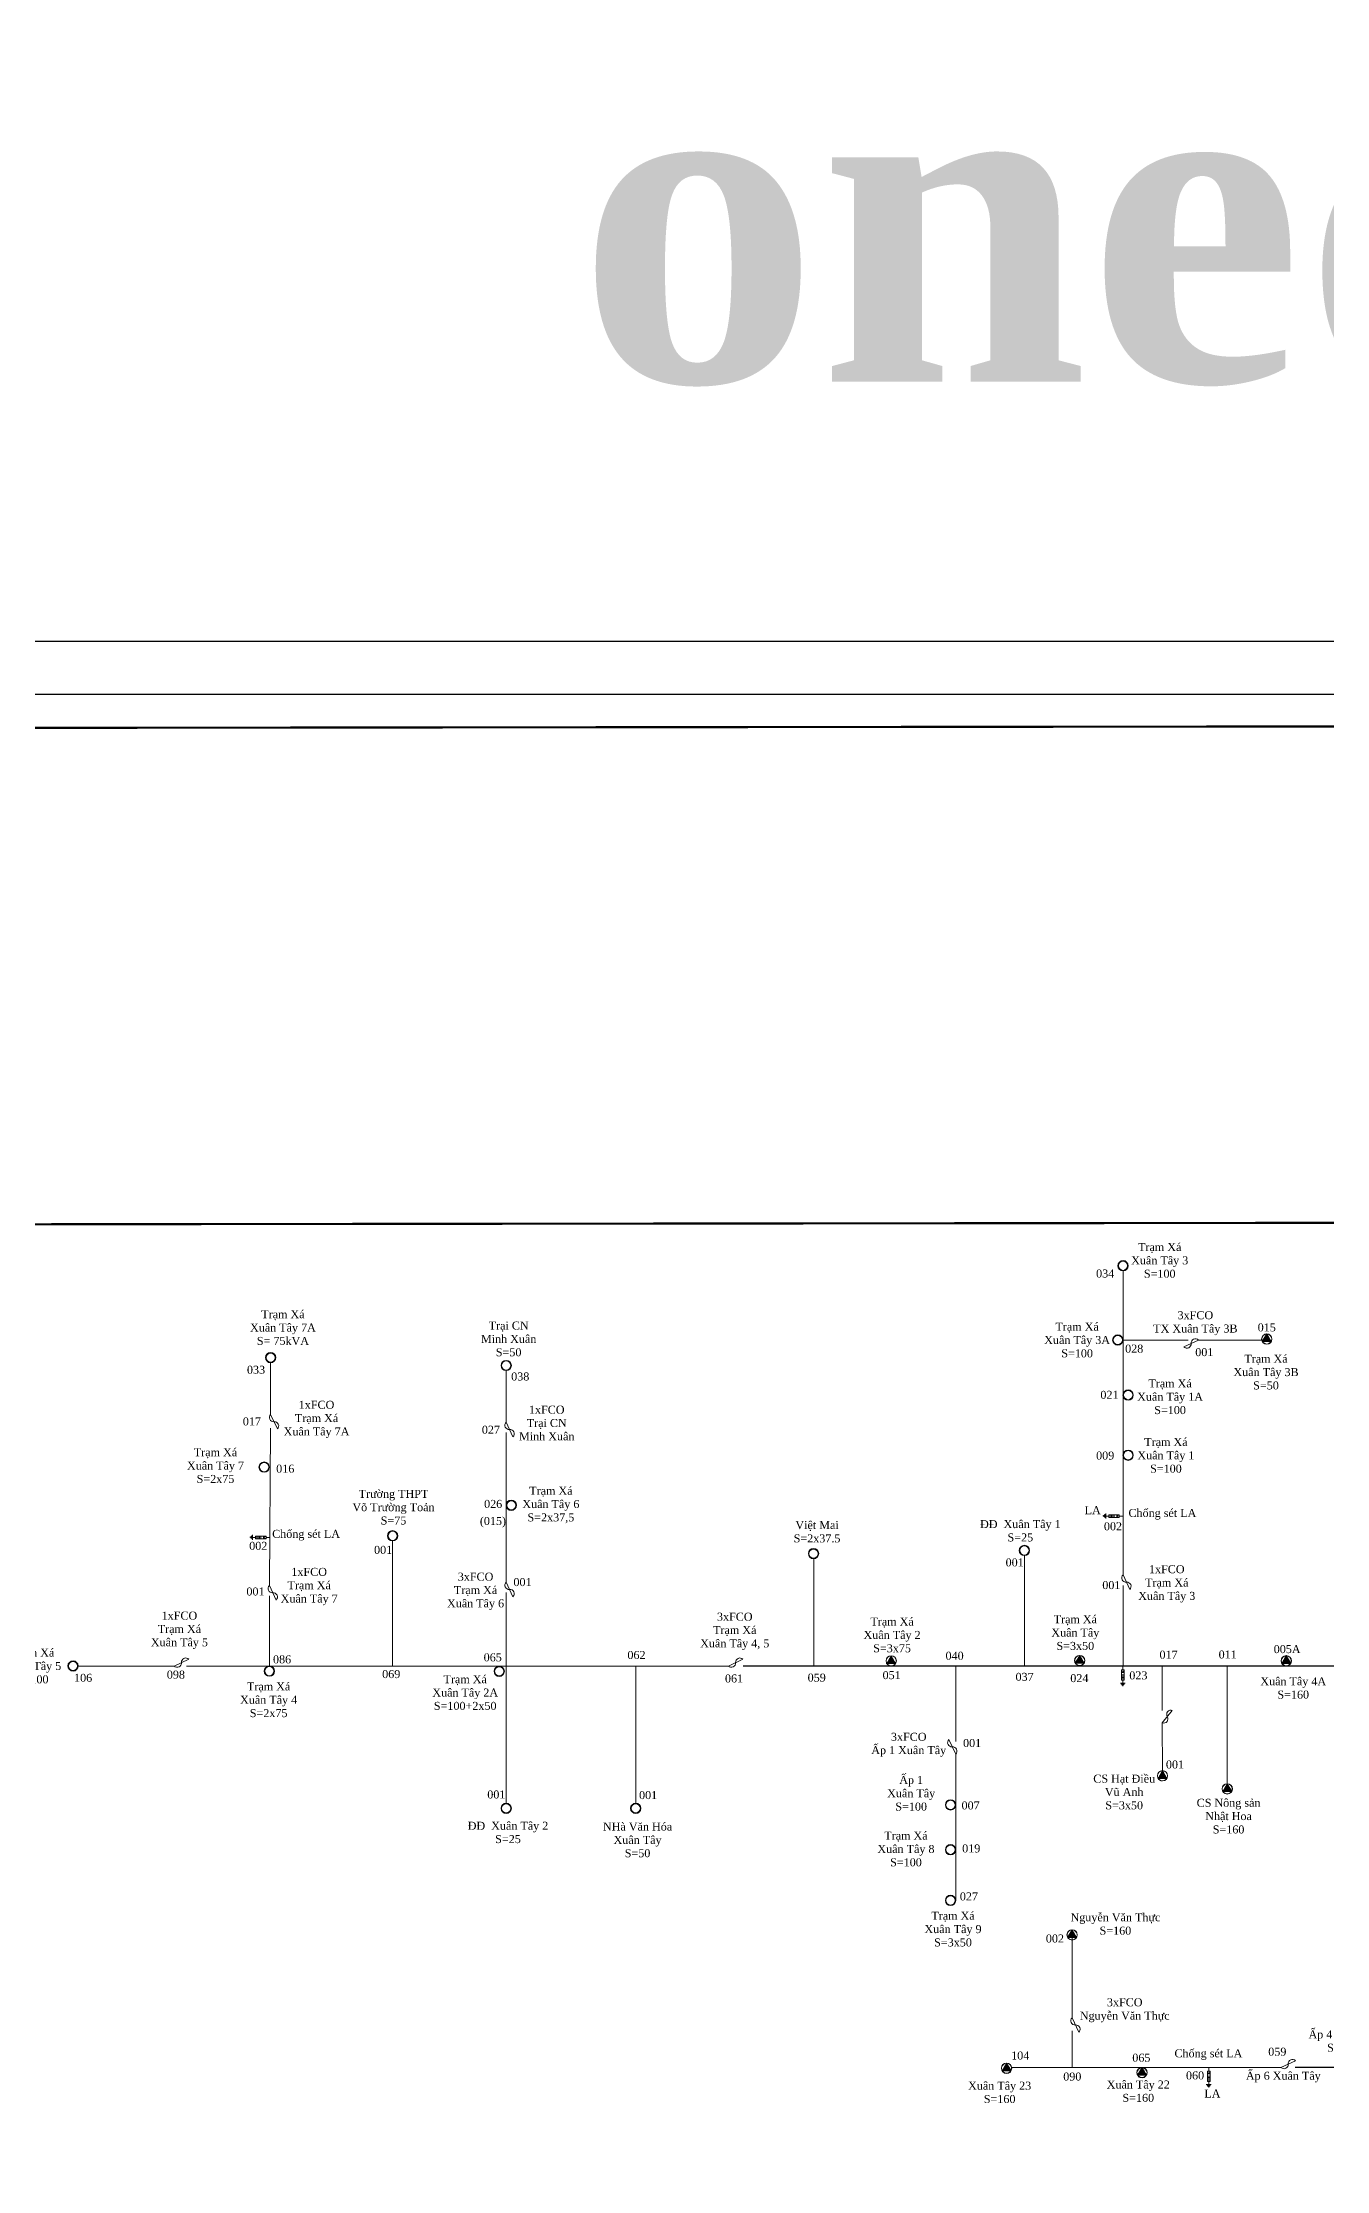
# Model space of a CAD drawing. Header units: inches. Extents: x 4393 to 9189, y -189 to 2360.
# Drawn here: x 8186.6 to 8306.9, y 771.9 to 971.3 of the extents above; entities that cross this region are included whole.
import ezdxf
from ezdxf.enums import TextEntityAlignment as Align

# ---------------------------------------------------------------- set-up
doc = ezdxf.new("R2010")
doc.units = ezdxf.units.IN
doc.header["$MEASUREMENT"] = 0
doc.linetypes.add('DASHED', pattern=[0.75, 0.5, -0.25])
for name, color, linetype, lineweight in [('Day 22kV', 1, 'Continuous', 25), ('Khung', 7, 'Continuous', 20), ('TBA', 5, 'Continuous', 18), ('Text', 7, 'Continuous', 15), ('Thiet bi', 3, 'Continuous', 18)]:
    doc.layers.add(name, color=color, linetype=linetype, lineweight=lineweight)
doc.styles.add('TimeNRoman', font='times.ttf')

# ---------------------------------------------------------------- blocks, each defined once
blk = doc.blocks.new('TBA 1P')
h = blk.add_hatch(color=4)
h.set_gradient(color1=(0, 0, 255), one_color=1, tint=1, name='SPHERICAL')
h.paths.add_polyline_path([(0.8, 0.8, 1), (-0.8, 0.8, 1)])
h.paths.add_polyline_path([(-0.77, 0.8, -1), (0.77, 0.8, -1)], flags=16)
at = {"color": 0}
for radius in [0.8, 0.769, 0.759, 0.759, 0.748, 0.737, 0.726, 0.715]:
    blk.add_circle((0, 0.8), radius, dxfattribs=at)
blk = doc.blocks.new('FCO')
at = {"color": 0}
blk.add_lwpolyline([(0, 0, 0.707499), (1.13, 0.53, -0.707499), (2.26, 1.05, -5.301682)], format="xyb", dxfattribs=at)
blk.add_lwpolyline([(0, 0), (2.26, 1.05)], dxfattribs=at)
blk = doc.blocks.new('TBA 3P')
h = blk.add_hatch(color=4)
h.set_gradient(color1=(0, 0, 255), one_color=1, tint=1, name='INVSPHERICAL')
h.paths.add_polyline_path([(-0.01, 1.58), (0, 1.6, 0.414214), (-0.8, 0.8, 0.131652), (-0.69, 0.4), (-0.68, 0.42, -0.12747), (-0.78, 0.8, -0.409402)])
h = blk.add_hatch(color=4)
h.set_gradient(color1=(0, 0, 255), one_color=1, tint=1, name='INVSPHERICAL')
h.paths.add_polyline_path([(0.8, 0.8, 1), (-0.8, 0.8, 1)])
h.paths.add_polyline_path([(-0.78, 0.8, -1), (0.78, 0.8, -1)], flags=16)
h = blk.add_hatch()
h.set_pattern_fill('AR-HBONE', color=4, scale=0.25, style=0)
h.paths.add_polyline_path([(0.69, 0.4), (0.67, 0.4, -0.566432), (-0.67, 0.4), (-0.69, 0.4, 0.57735)])
h = blk.add_hatch(color=4)
h.set_gradient(color1=(0, 0, 255), one_color=1, tint=1, name='SPHERICAL')
h.paths.add_polyline_path([(0, 1.6), (0.01, 1.58, -0.409402), (0.78, 0.8, -0.12747), (0.68, 0.42), (0.69, 0.4, 0.131652), (0.8, 0.8, 0.414214)])
at = {"color": 0}
blk.add_lwpolyline([(0, 1.6, 0, 1.39, 0), (0, 0.4, 0, 0, 0)], format="xyseb", dxfattribs=at)
blk.add_lwpolyline([(-0.69, 0.4), (0.69, 0.4), (0, 1.6)], close=True, dxfattribs=at)
for radius in [0.8, 0.778]:
    blk.add_circle((0, 0.8), radius, dxfattribs=at)
blk = doc.blocks.new('4')
at = {"layer": 'Day 22kV', "color": 6}
blk.add_line((0, 841), (1149, 841), dxfattribs=at)
blk = doc.blocks.new('11')
at = {"layer": 'Day 22kV', "color": 6}
blk.add_lwpolyline([(1138.99, 829.51), (10, 829.49), (10, 8.51), (1138.99, 8.51), (1138.99, 829.51)], dxfattribs=at)
blk.add_blockref('4', (0, -1.49), dxfattribs=at)
blk = doc.blocks.new('LA')
at = {"color": 0}
for p, q in [((0.33, -2.28), (0.53, -2.69)), ((0.33, -2.28), (0.74, -2.28)), ((0.33, -3.92), (0.33, -2.28)), ((0.33, -2.69), (0.74, -2.69)), ((0.33, -3.1), (0.74, -3.1)), ((0.52, -1.72), (0.52, -2.28)), ((0.53, -2.69), (0.74, -2.28)), ((0.74, -2.28), (0.74, -3.92)), ((0.88, -4.39), (0.14, -4.39)), ((0.22, -4.48), (0.8, -4.48)), ((0.3, -4.58), (0.72, -4.58)), ((0.33, -3.3), (0.74, -3.3)), ((0.33, -3.51), (0.74, -3.51)), ((0.33, -3.71), (0.74, -3.71)), ((0.74, -3.92), (0.33, -3.92)), ((0.38, -4.67), (0.64, -4.67)), ((0.46, -4.77), (0.56, -4.77)), ((0.53, -3.92), (0.53, -4.39))]:
    blk.add_line(p, q, dxfattribs=at)

msp = doc.modelspace()

# ---------------------------------------------------------------- linework, layer by layer
at = {"layer": 'Day 22kV', "color": 6, "lineweight": 15}
msp.add_line((8294.88, 849.74), (8300.78, 849.74), dxfattribs=at)
at = {"layer": 'Day 22kV', "lineweight": 15}
for p, q in [((8278.57, 819.19), (8278.57, 829.54)), ((8291.49, 819.19), (8291.49, 815.03)), ((8291.49, 813.86), (8291.51, 809.38)), ((8283.04, 786.24), (8283.04, 793.75)), ((8283.04, 781.57), (8283.04, 785)), ((8302.61, 781.57), (8277.37, 781.57))]:
    msp.add_line(p, q, dxfattribs=at)
for points in [[(8287.81, 856.25), (8287.81, 827.71)], [(8287.81, 849.74), (8293.91, 849.74)], [(8294.88, 849.74), (8294.88, 849.74)], [(8207.94, 847.61), (8207.94, 842.77)], [(8230.01, 846.87), (8230.01, 842.04)], [(8207.92, 841.47), (8207.82, 826.74)], [(8230.01, 841.07), (8230.01, 827.05)], [(8219.37, 819.19), (8219.37, 830.91)], [(8258.84, 829.19), (8258.84, 819.19)], [(8207.82, 819.19), (8207.82, 825.78)], [(8230.01, 806.34), (8230.01, 826.08)], [(8287.81, 819.19), (8287.81, 826.75)], [(8189.9, 819.19), (8198.9, 819.19)], [(8200.04, 819.19), (8250.83, 819.19)], [(8242.15, 819.19), (8242.15, 806.34)], [(8272.14, 819.19), (8272.14, 812.13)], [(8297.58, 819.19), (8297.58, 808.16)], [(8272.13, 810.93), (8272.13, 797.23)]]:
    msp.add_lwpolyline(points, dxfattribs=at)
at = {"layer": 'Day 22kV', "lineweight": 30}
for points in [[(8312.49, 819.19), (8252.23, 819.19)], [(8328.99, 781.57), (8303.95, 781.57)]]:
    msp.add_lwpolyline(points, dxfattribs=at)
at = {"layer": 'Khung', "color": 2, "linetype": 'DASHED', "lineweight": 30, "ltscale": 20, "const_width": 0.203}
for points in [[(8395.38, 907.34), (8010.69, 906.92)], [(8330.72, 860.75), (8150.16, 860.55)]]:
    msp.add_lwpolyline(points, dxfattribs=at)

# ---------------------------------------------------------------- block references
at = {"layer": 'Day 22kV', "color": 1, "lineweight": 30, "xscale": 0.5, "yscale": 0.5, "zscale": 0.5}
msp.add_blockref('11', (7998.04, 495.48), dxfattribs=at)
at = {"layer": 'TBA', "lineweight": 15, "xscale": 0.6037500000002183, "yscale": 0.6037500000002183, "zscale": 0.6037500000001272}
for name, p in [('TBA 1P', (8287.81, 856.22)), ('TBA 1P', (8287.32, 849.26)), ('TBA 3P', (8301.28, 849.35)), ('TBA 1P', (8207.94, 847.61)), ('TBA 1P', (8230.01, 846.87)), ('TBA 1P', (8288.29, 844.1)), ('TBA 1P', (8207.33, 837.35)), ('TBA 1P', (8288.29, 838.46)), ('TBA 1P', (8230.49, 833.77)), ('TBA 1P', (8219.37, 830.91)), ('TBA 1P', (8258.81, 829.24)), ('TBA 1P', (8278.57, 829.54)), ('TBA 1P', (8189.42, 818.71)), ('TBA 3P', (8266.09, 819.19)), ('TBA 3P', (8283.75, 819.22)), ('TBA 3P', (8303.11, 819.2)), ('TBA 1P', (8207.82, 818.23)), ('TBA 1P', (8229.36, 818.21)), ('TBA 3P', (8291.51, 808.42)), ('TBA 3P', (8297.58, 807.19)), ('TBA 1P', (8230.01, 805.37)), ('TBA 1P', (8242.15, 805.37)), ('TBA 1P', (8271.65, 805.69)), ('TBA 1P', (8271.65, 801.49)), ('TBA 1P', (8271.65, 796.74)), ('TBA 3P', (8283.04, 793.51)), ('TBA 3P', (8276.9, 781.01)), ('TBA 3P', (8289.59, 780.6))]:
    msp.add_blockref(name, p, dxfattribs=at)
at = {"layer": 'Thiet bi', "lineweight": 15}
for name, p, xscale, yscale, zscale, rotation in [('FCO', (8294.88, 849.74), 0.6037500000002183, 0.6037500000002183, 0.6037500000001272, 180), ('FCO', (8207.94, 842.77), 0.6037500000002183, 0.6037500000002183, 0.6037500000001272, 270), ('FCO', (8230.01, 842.04), 0.6037500000002183, 0.6037500000002183, 0.6037500000001272, 270), ('LA', (8288.84, 833.56), 0.6037500000002183, 0.6037500000002183, 0.6037500000001272, 270), ('LA', (8208.9, 831.56), 0.6037500000002183, 0.6037500000002183, 0.6037500000001272, 270), ('FCO', (8287.81, 827.73), 0.6037500000002183, 0.6037500000002183, 0.6037500000001272, 270), ('FCO', (8207.82, 826.74), 0.6037500000002183, 0.6037500000002183, 0.6037500000001272, 270), ('FCO', (8230.01, 827.05), 0.6037500000002183, 0.6037500000002183, 0.6037500000001272, 270), ('FCO', (8291.49, 813.86), 0.6037499999992655, 0.6037500000002183, 0.603749999999958, 26.36719037482525), ('FCO', (8272.13, 810.93), 0.6037500000002183, 0.6037500000002183, 0.6037500000001272, 90), ('FCO', (8283.03, 786.23), 0.6037499999998359, 0.6037499999997635, 0.6037500000001107, 270.3600174982061)]:
    msp.add_blockref(name, p, dxfattribs=dict(at, xscale=xscale, yscale=yscale, zscale=zscale, rotation=rotation))
at = {"layer": 'Thiet bi', "lineweight": 15, "xscale": 0.6037500000002183, "yscale": 0.6037500000002183, "zscale": 0.6037500000001272}
for name, p in [('FCO', (8198.9, 819.19)), ('FCO', (8250.83, 819.19)), ('LA', (8287.48, 820.22)), ('FCO', (8302.61, 781.57)), ('LA', (8295.53, 782.61))]:
    msp.add_blockref(name, p, dxfattribs=at)

# ---------------------------------------------------------------- texts
at = {"layer": 'Text', "color": 7, "lineweight": 15, "ltscale": 1.5, "style": 'TimeNRoman'}
for s, p in [('034', (8286.14, 855.6)), ('028', (8288.86, 848.56)), ('001', (8295.43, 848.23)), ('033', (8206.57, 846.58)), ('038', (8231.33, 845.95)), ('021', (8286.54, 844.23)), ('017', (8206.18, 841.74)), ('027', (8228.58, 840.96)), ('016', (8209.31, 837.31)), ('009', (8286.14, 838.54)), ('026', (8228.79, 834.01)), ('LA', (8284.97, 833.42)), ('002', (8286.87, 831.91)), ('002', (8206.78, 830.08)), ('001', (8218.48, 829.7)), ('001', (8277.66, 828.53)), ('001', (8206.52, 825.8)), ('001', (8286.72, 826.4)), ('086', (8209.01, 819.44)), ('065', (8228.75, 819.63)), ('062', (8242.22, 819.85)), ('040', (8272.03, 819.78)), ('017', (8292.08, 819.88)), ('011', (8297.62, 819.9)), ('005A', (8303.19, 820.4)), ('106', (8190.37, 817.71)), ('098', (8199.06, 818.01)), ('069', (8219.24, 818.06)), ('061', (8251.36, 817.65)), ('059', (8259.11, 817.73)), ('051', (8266.13, 817.96)), ('037', (8278.59, 817.8)), ('024', (8283.72, 817.68)), ('023', (8289.25, 817.94)), ('001', (8292.68, 809.59)), ('001', (8229.09, 806.78)), ('001', (8243.31, 806.72)), ('002', (8281.43, 793.28)), ('104', (8278.18, 782.31)), ('065', (8289.53, 782.11)), ('059', (8302.27, 782.67)), ('090', (8283.06, 780.34)), ('060', (8294.56, 780.45)), ('LA', (8296.19, 778.75))]:
    msp.add_text(s, height=0.75, dxfattribs=at).set_placement(p, align=Align.CENTER)
at = {"layer": 'Text', "color": 3, "lineweight": 15, "ltscale": 1.5, "style": 'TimeNRoman'}
for s, p in [('015', (8301.28, 850.55)), ('(015)', (8228.77, 832.41)), ('001', (8231.54, 826.68)), ('001', (8273.67, 811.6)), ('007', (8273.53, 805.75)), ('019', (8273.59, 801.72)), ('027', (8273.37, 797.22))]:
    msp.add_text(s, height=0.75, dxfattribs=at).set_placement(p, align=Align.CENTER)
at = {"layer": 'Text', "color": 4, "lineweight": 15, "insert": (8321, 954.32), "char_height": 30, "width": 250, "attachment_point": 5, "style": 'TimeNRoman'}
msp.add_mtext('{\\fTimes New Roman|b1|i0|c0|p18;\\C2;onedrive }', dxfattribs=at)
at = {"layer": 'Text', "color": 7, "lineweight": 15, "ltscale": 1.5, "char_height": 0.75, "attachment_point": 5, "style": 'TimeNRoman'}
for s, insert, width in [('{\\fTimes New Roman|b0|i0|c0|p18;Trạ}m Xá{\\fTimes New Roman|b0|i0|c0|p18;\\P}Xuân Tây 3\\PS=100', (8291.25, 857.2), 6.3015), ('Trạm Xá \\PXuân Tây 7A\\PS= 75kVA', (8209.09, 850.9), 8.5), ('3xFCO\\PTX Xuân Tây 3B', (8294.59, 851.32), 7.7053), ('{\\fTimes New Roman|b0|i0|c0|p18;Trại CN\\P}Minh Xuân{\\fTimes New Roman|b0|i0|c0|p18;\\H1.207X;\\P}S=50', (8230.24, 849.84), 8.5), ('Trạm Xá\\PXuân Tây 3A\\PS=100', (8283.51, 849.74), 6.3015), ('1xFCO\\PTrạm Xá \\PXuân Tây 7A', (8212.24, 842.3), 8.5), ('1xFCO\\PTrại CN\\PMinh Xuân', (8233.81, 841.96), 8.5), ('Trạm Xá\\PXuân Tây 7\\PS=2x75', (8202.77, 837.97), 8.5), ('Tr{\\fTimes New Roman|b0|i0|c163|p18;ư}ờng THPT\\PVõ Tr{\\fTimes New Roman|b0|i0|c163|p18;ư}ờng Toản\\PS=75', (8219.45, 834.07), 8.5), ('Trạm Xá\\PXuân Tây 6\\PS=2x37,5', (8234.2, 834.28), 8.5), ('Chống sét LA', (8291.5, 833.41), 7.5), ('Chống sét LA', (8211.26, 831.45), 8.5), ('Việt Mai\\PS=2x37.5', (8259.14, 831.77), 4.5307), ('ĐĐ  Xuân Tây 1\\PS=25', (8278.19, 831.86), 7.5), ('1xFCO\\P{\\fTimes New Roman|b0|i0|c0|p18;Trạ}m Xá{\\fTimes New Roman|b0|i0|c0|p18;\\P}Xuân Tây 7', (8211.55, 826.64), 8.5), ('1xFCO\\P{\\fTimes New Roman|b0|i0|c0|p18;Trạ}m Xá{\\fTimes New Roman|b0|i0|c0|p18;\\P}Xuân Tây 3', (8291.91, 826.89), 7.5), ('1xFCO\\PTrạm Xá\\PXuân Tây 5', (8199.39, 822.54), 8.5), ('3xFCO\\PTrạm Xá\\PXuân Tây 4, 5', (8251.43, 822.44), 49.4386), ('Trạm Xá\\PXuân Tây\\PS=3x50', (8283.34, 822.32), 32.535), ('Trạm Xá\\PXuân Tây 5\\PS=100', (8185.64, 819.19), 8.5), ('Trạm Xá\\PXuân Tây 4\\PS=2x75', (8207.75, 816.02), 8.5), ('Xuân Tây 4A\\PS=160', (8303.76, 817.13), 6.3015), ('Ấp 1 \\PXuân Tây \\PS=100', (8267.96, 807.26), 6.3015), ('CS Hạt Điều \\PVũ Anh\\PS=3x50', (8287.92, 807.38), 10), ('CS Nông sản\\PNhật Hoa\\PS=160', (8297.7, 805.12), 7.9176), ('ĐĐ  Xuân Tây 2\\PS=25', (8230.18, 803.59), 8.5), ('NHà V{\\fTimes New Roman|b0|i0|c238|p18;ă}n Hóa\\PXuân Tây\\PS=50', (8242.32, 802.89), 8.5), ('3xFCO\\PNguyễn Văn Thực', (8287.97, 786.93), 19.0954), ('Ấp 4 Xuân Tây\\PS=3x50', (8308.7, 784.04), 8.5), ('Chống sét LA', (8295.81, 782.77), 12.1934), ('Xuân Tây 23\\PS=160', (8276.25, 779.23), 7.2571), ('Xuân Tây 22\\PS=160', (8289.24, 779.34), 7.2571), ('Ấp 6 Xuân Tây', (8302.83, 780.67), 7.2571)]:
    msp.add_mtext(s, dxfattribs=dict(at, insert=insert, width=width))
at = {"layer": 'Text', "color": 3, "lineweight": 15, "ltscale": 1.5, "char_height": 0.75, "attachment_point": 5, "style": 'TimeNRoman'}
for s, insert, width in [('Trạm Xá\\PXuân Tây 3B\\PS=50', (8301.21, 846.73), 7.5), ('Trạm Xá\\PXuân Tây 1A\\PS=100', (8292.22, 844.42), 7.5), ('Trạm Xá\\PXuân Tây 1\\PS=100', (8291.83, 838.93), 7.5), ('3xFCO\\PTrạm Xá\\PXuân Tây 6', (8227.14, 826.19), 8.5), ('Trạm Xá\\PXuân Tây 2\\PS=3x75', (8266.17, 822.1), 6.3015), ('Trạm Xá\\PXuân Tây 2A\\PS=100+2x50', (8226.17, 816.7), 8.5), ('3xFCO\\PẤp 1 Xuân Tây', (8267.73, 811.81), 10), ('Trạm Xá\\PXuân Tây 8\\PS=100', (8267.47, 802.04), 8.5), ('Trạm Xá\\PXuân Tây 9\\PS=3x50', (8271.88, 794.53), 8.5), ('Nguyễn Văn Thực\\PS=160', (8287.1, 795.01), 8.5)]:
    msp.add_mtext(s, dxfattribs=dict(at, insert=insert, width=width))

doc.saveas('drawing.dxf')
